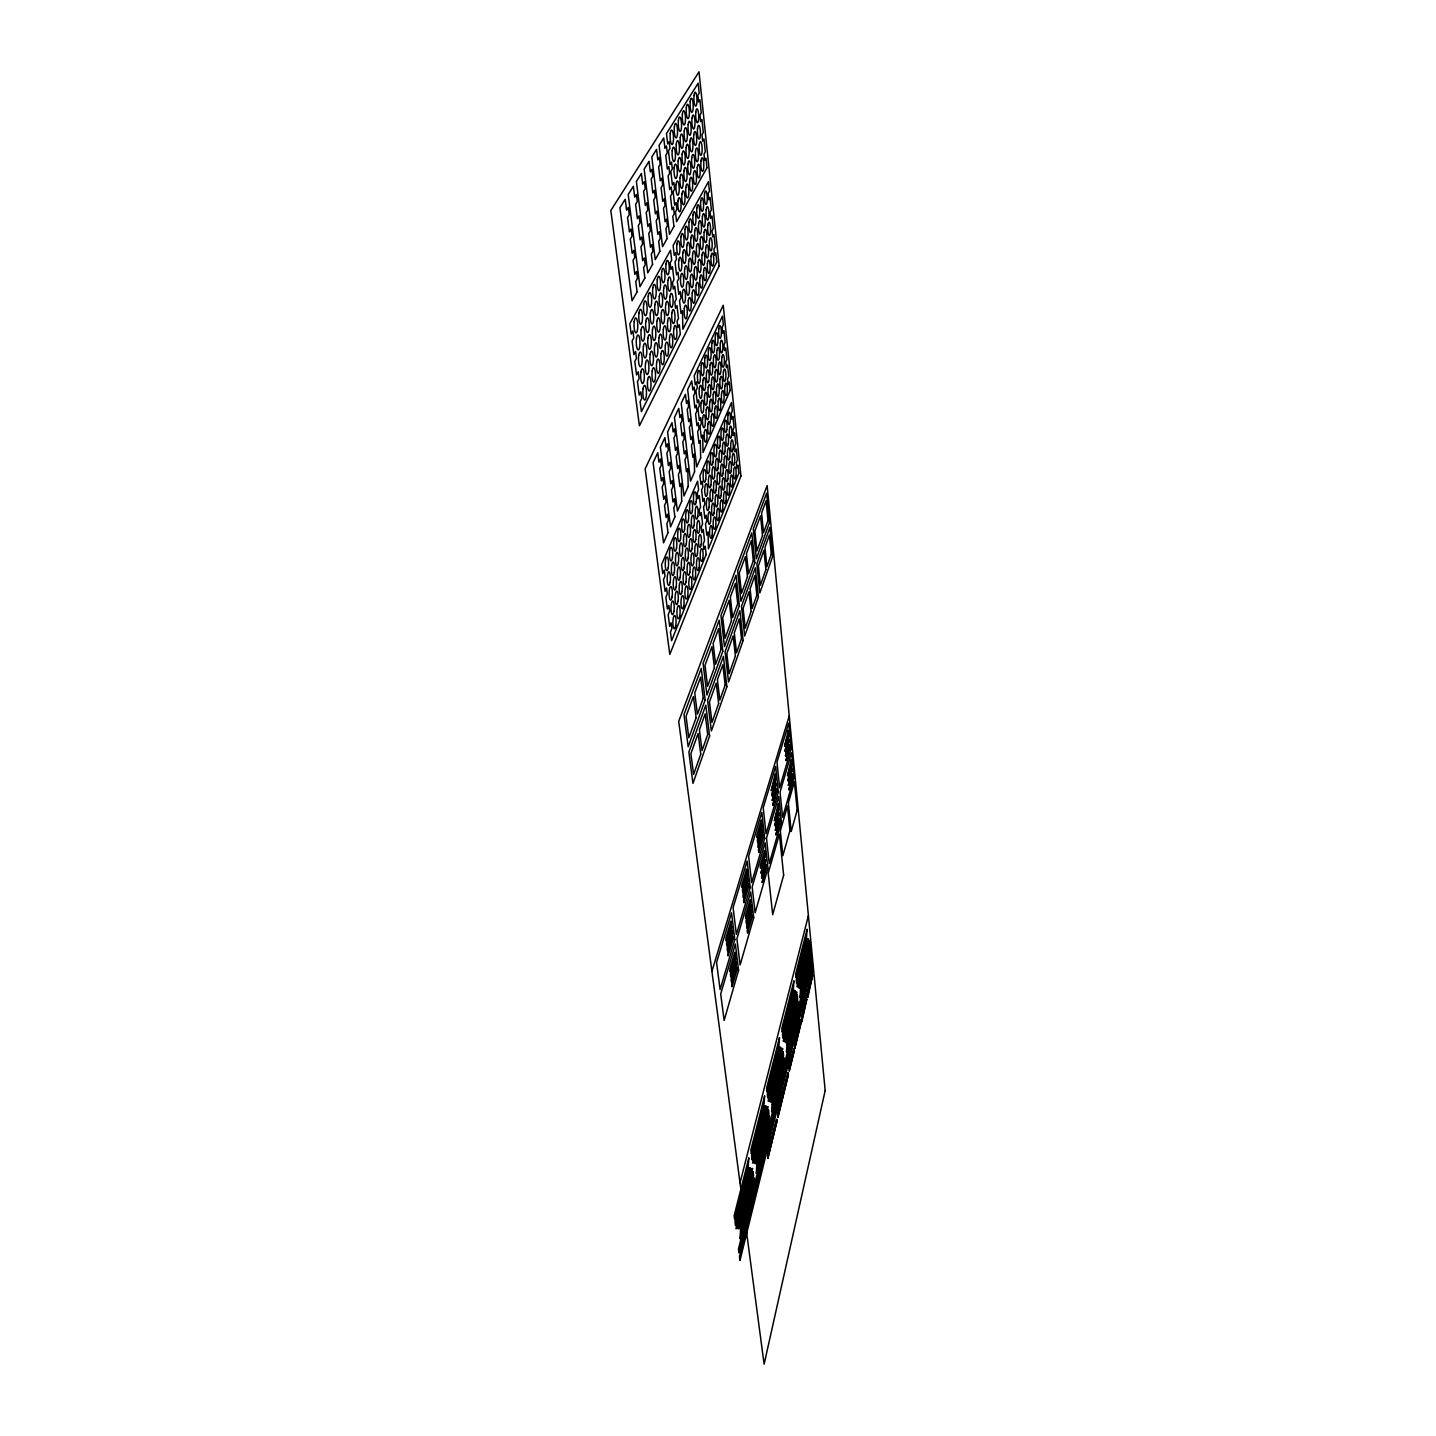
<?xml version="1.0" encoding="UTF-8"?>
<svg xmlns="http://www.w3.org/2000/svg" width="1436" height="1436" viewBox="0 0 1436 1436"><rect width="100%" height="100%" fill="white"/><g stroke="black" fill="none" stroke-linecap="round" stroke-linejoin="round"><path stroke-width="1.5" d="M740.025 1182.851L808.396 915.683M711.915 971.31L789.244 715.918M806.924 993.73L801.934 1016.634L806.924 993.73M808.055 994.035L807.84 997.446L812.704 975.062L808.055 994.035M812.758 969.982L807.894 992.33L812.758 969.982M775.512 1071.812L775.027 1079.208L769.499 1101.197L768.116 1101.125L775.512 1071.812M776.122 1069.712L775.655 1077.09L782.799 1048.621L781.507 1048.388L776.122 1069.712M779.479 1037.672L779.012 1044.995L767.039 1092.078L766.591 1088.255L779.479 1037.672M777.02 1120.906L767.865 1158.331L777.02 1120.906M777.953 1111.733L777.72 1115.395L788.22 1072.53L777.953 1111.733M786.946 1044.852L786.479 1052.032L798.272 1004.626L797.895 1000.946L786.946 1044.852M790.159 1013.726L789.692 1020.852L784.505 1041.477L783.212 1041.208L790.159 1013.726M790.733 1011.77L790.285 1018.878L796.998 992.168L795.777 991.737L790.733 1011.77M793.911 981.021L793.462 988.094L782.243 1032.269L781.83 1028.463L793.911 981.021M788.418 1074.343L777.917 1117.244L788.418 1074.343M789.315 1065.476L789.082 1069.03L794.144 1048.388L789.315 1065.476M794.341 1050.219L789.279 1070.861L794.341 1050.219M794.79 1043.182L794.557 1046.7L800.534 1019.757L794.79 1043.182M800.444 990.75L800.014 997.679L811.125 953.001L810.784 949.358L800.444 990.75M803.496 960.81L803.065 967.702L798.183 987.124L796.962 986.694L803.496 960.81M804.052 958.979L803.604 965.854L809.94 940.67L808.809 940.095L804.052 958.979M801.306 1021.732L794.754 1048.513L801.306 1021.732M807.05 929.397L806.619 936.236L796.065 977.826L795.67 974.075L807.05 929.397M802.114 1018.357L801.88 1021.822L806.888 998.864L802.114 1018.357M744.351 1195.362L743.83 1203.314L737.53 1228.336L735.932 1228.731L744.351 1195.362M745.069 1192.939L744.53 1200.873L752.661 1168.527L751.172 1168.689L745.069 1192.939M748.82 1158.062L748.3 1165.924L734.676 1219.541L734.155 1215.646L748.82 1158.062M756.79 1165.619L756.287 1173.338L769.678 1119.559L769.229 1115.808L756.79 1165.619M760.38 1131.765L759.877 1139.43L753.99 1162.873L752.5 1163.016L760.38 1131.765M761.044 1129.522L760.541 1137.168L768.17 1106.851L766.77 1106.797L761.044 1129.522M764.598 1096.099L764.096 1103.692L751.351 1153.898L750.866 1150.039L764.598 1096.099M767.883 1152.731L767.632 1156.483L776.822 1119.057L767.883 1152.731M772.101 1104.266L771.617 1111.715L784.2 1061.222L783.787 1057.506L772.101 1104.266M740.545 1230.706L740.007 1238.729L754.295 1181.343L753.81 1177.556L740.545 1230.706M825.179 1090.57L764.114 1364.2L678.707 721.393L767.147 485.565L825.179 1090.57M811.717 959.158L738.966 1252.874L738.445 1249.087L811.358 955.532L811.717 959.158M812.058 962.766L739.486 1256.662L740.007 1260.431L812.417 966.374L812.058 962.766M753.056 1171.597L738.678 1228.929L740.258 1228.552L753.541 1175.402L753.056 1171.597M768.529 1109.902L755.049 1163.609L756.521 1163.483L768.978 1113.672L768.529 1109.902M783.141 1051.655L770.486 1102.076L771.85 1102.148L783.553 1055.388L783.141 1051.655M797.303 995.148L785.438 1042.482L786.713 1042.733L797.68 998.846L797.303 995.148M810.227 943.632L799.044 988.219L800.229 988.65L810.568 947.293L810.227 943.632M750.095 1167.953L735.519 1225.608L734.981 1221.749L748.569 1168.114L750.095 1167.953M765.765 1105.917L752.123 1159.929L751.62 1156.088L764.365 1105.864L765.765 1105.917M780.556 1047.4L767.757 1098.055L767.309 1094.25L779.245 1047.131L780.556 1047.4M794.898 990.643L782.889 1038.174L782.476 1034.405L793.677 990.212L794.898 990.643M807.983 938.929L796.657 983.696L796.28 979.962L806.835 938.336L807.983 938.929M783.643 875.17L772.694 914.696L768.188 873.196L779.407 834.083L783.643 875.17M797.159 810.209L791.2 831.516L788.364 802.886L794.413 781.74L797.159 810.209M789.926 830.546L782.871 855.676L780.322 830.905L787.484 805.937L789.926 830.546M736.973 969.659L732.037 986.783L731.678 984.073L736.632 966.949L736.973 969.659M752.177 917.03L747.528 933.131L747.205 930.438L751.872 914.337L752.177 917.03M766.501 867.452L762.121 882.619L766.214 864.795L766.501 867.452M779.999 820.674L775.871 834.998L779.73 818.053L779.999 820.674M792.762 776.481L788.849 790.015L792.51 773.896L792.762 776.481M738.589 970.233L724.139 1020.457L720.692 993.999L735.376 944.044L738.589 970.233M753.703 917.766L740.114 964.974L736.901 938.821L750.705 891.882L753.703 917.766M767.919 868.331L755.121 912.811L752.159 886.963L765.137 842.77L767.919 868.331M781.346 821.697L769.265 863.682L766.501 838.139L778.761 796.459L781.346 821.697M794.018 777.63L782.602 817.299L780.053 792.098L791.631 752.715L794.018 777.63M736.04 962.048L731.068 979.155L731.409 981.883L736.363 964.777L736.04 962.048M751.297 909.491L746.63 925.574L746.953 928.284L751.62 912.183L751.297 909.491M765.693 860.002L761.583 877.827L765.693 860.002M779.245 813.332L775.368 830.259L779.245 813.332M792.062 769.229L788.4 785.348L792.062 769.229M735.16 954.94L730.17 972.01L729.811 969.264L734.819 952.194L735.16 954.94M750.49 902.472L745.805 918.519L745.481 915.791L750.184 899.762L750.49 902.472M764.921 853.074L760.506 868.188L760.218 865.495L764.634 850.381L764.921 853.074M778.545 806.476L774.381 820.746L778.276 803.837L778.545 806.476M791.415 762.462L787.466 775.943L791.164 759.859L791.415 762.462M735.429 957.13L730.439 974.218L730.78 976.947L735.77 959.876L735.429 957.13M750.741 904.626L746.056 920.691L746.379 923.402L751.046 907.337L750.741 904.626M765.155 855.21L761.044 873.016L765.155 855.21M778.761 808.594L774.866 825.52L778.761 808.594M791.613 764.544L787.933 780.663L791.613 764.544M733.168 938.947L728.142 955.963L727.783 953.181L732.827 936.164L733.168 938.947M748.659 886.676L743.92 902.652L743.597 899.905L748.335 883.93L748.659 886.676M763.234 837.457L758.764 852.517L758.459 849.807L762.929 834.765L763.234 837.457M776.966 791.074L772.765 805.273L776.696 788.4L776.966 791.074M789.944 747.259L785.959 760.685L789.692 744.62L789.944 747.259M734.819 939.647L720.1 989.548L716.564 962.479L731.534 912.865L734.819 939.647M750.202 887.52L736.363 934.423L733.096 907.678L747.151 861.079L750.202 887.52M764.67 838.48L751.656 882.619L748.623 856.215L761.852 812.363L764.67 838.48M778.33 792.205L766.034 833.849L763.234 807.786L775.691 766.447L778.33 792.205M791.218 748.515L779.622 787.843L777.002 762.121L788.777 723.098L791.218 748.515M732.216 931.156L727.154 948.137L727.496 950.937L732.557 933.956L732.216 931.156M747.761 878.976L743.004 894.933L743.327 897.697L748.084 881.722L747.761 878.976M762.408 829.864L757.921 844.889L758.226 847.617L762.695 832.593L762.408 829.864M776.194 783.571L772.263 800.444L776.194 783.571M789.226 739.863L785.492 755.91L789.226 739.863M731.319 923.887L726.221 940.849L725.88 938.031L730.96 921.086L731.319 923.887M746.935 871.796L742.161 887.735L741.82 884.953L746.612 869.031L746.935 871.796M761.636 822.774L757.131 837.78L756.826 835.034L761.331 820.046L761.636 822.774M775.476 776.589L771.24 790.733L775.207 773.878L775.476 776.589M788.561 732.97L784.559 746.325L788.31 730.314L788.561 732.97M731.588 926.13L726.508 943.093L726.867 945.911L731.929 928.93L731.588 926.13M747.187 874.003L742.412 889.943L742.753 892.725L747.51 876.768L747.187 874.003M761.87 824.964L757.382 839.97L757.687 842.717L762.157 827.692L761.87 824.964M775.709 778.743L771.742 795.598L775.709 778.743M788.759 735.088L785.025 751.136L788.759 735.088M709.599 736.022L692.96 783.374L688.867 752.051L705.794 705.166L709.599 736.022M726.903 686.713L711.358 730.996L707.589 700.194L723.403 656.378L726.903 686.713M743.13 640.51L728.555 682.01L725.09 651.729L739.899 610.677L743.13 640.51M758.37 597.107L744.692 636.094L741.479 606.315L755.372 567.794L758.37 597.107M772.712 556.288L759.823 592.96L756.862 563.702L769.929 527.461L772.712 556.288M700.75 754.205L693.606 774.453L690.895 753.595L698.129 733.473L700.75 754.205M707.715 734.46L702.042 750.579L699.422 729.865L705.166 713.871L707.715 734.46M718.646 703.478L711.969 722.416L709.474 701.899L716.223 683.087L718.646 703.478M725.162 685.008L719.849 700.086L717.426 679.731L722.811 664.76L725.162 685.008M735.394 656.001L729.147 673.735L726.831 653.56L733.168 635.951L735.394 656.001M741.497 638.679L736.524 652.824L734.299 632.809L739.343 618.772L741.497 638.679M751.118 611.449L745.23 628.106L743.112 608.272L749.036 591.758L751.118 611.449M756.844 595.186L752.159 608.469L750.113 588.796L754.833 575.621L756.844 595.186M765.891 569.571L760.362 585.242L758.387 565.748L763.97 550.221L765.891 569.571M771.276 554.26L766.878 566.771L764.975 547.421L769.427 535.036L771.276 554.26M705.148 699.96L688.185 746.756L683.967 714.643L701.253 668.35L705.148 699.96M722.811 651.262L706.943 694.988L703.084 663.432L719.221 620.208L722.811 651.262M739.343 605.651L724.498 646.613L720.944 615.613L736.04 575.154L739.343 605.651M754.869 562.858L740.922 601.307L737.637 570.846L751.818 532.9L754.869 562.858M769.463 522.614L756.359 558.766L753.326 528.861L766.627 493.176L769.463 522.614M696.119 717.731L688.831 737.763L686.049 716.367L693.426 696.496L696.119 717.731M703.227 698.237L697.429 714.141L694.755 692.924L700.624 677.128L703.227 698.237M714.392 667.632L707.571 686.336L705.004 665.317L711.897 646.756L714.392 667.632M721.034 649.395L715.613 664.276L713.136 643.436L718.628 628.663L721.034 649.395M731.462 620.747L725.09 638.266L722.721 617.624L729.183 600.248L731.462 620.747M737.691 603.676L732.611 617.624L730.332 597.143L735.465 583.303L737.691 603.676M747.474 576.805L741.497 593.23L739.307 572.964L745.356 556.683L747.474 576.805M753.326 560.776L748.551 573.861L746.451 553.757L751.261 540.78L753.326 560.776M762.516 535.538L756.898 550.975L754.869 531.051L760.559 515.757L762.516 535.538M768.009 520.46L763.521 532.774L761.583 513.011L766.106 500.805L768.009 520.46M740.94 476.016L669.804 654.421L645.141 468.836L723.223 305.276L740.94 476.016M706.171 554.493L671.581 640.707L670.45 632.109L671.886 628.537L671.15 622.793L669.697 626.365L668.171 614.788L669.625 611.233L668.871 605.436L667.399 608.972L665.855 597.286L667.327 593.75L666.573 587.88L665.083 591.399L663.522 579.57L665.012 576.069L664.24 570.128L662.75 573.61L661.565 564.653L697.573 481.168L698.596 489.802L697.268 492.889L697.95 498.633L699.26 495.528L700.588 506.926L699.278 510.049L699.96 515.721L701.253 512.598L702.581 523.871L701.289 527.012L701.953 532.648L703.245 529.489L704.555 540.654L703.263 543.813L703.909 549.378L705.202 546.201L706.171 554.493M738.822 473.144L708.415 548.911L708.074 531.966L706.817 535.09L705.507 523.96L706.799 520.855L706.153 515.255L704.861 518.36L703.55 507.105L704.843 504.018L704.196 498.382L702.904 501.451L701.576 490.089L702.868 487.019L702.222 481.311L700.912 484.363L699.906 475.747L731.462 402.601L732.324 410.893L731.157 413.622L731.732 419.132L732.899 416.404L734.047 427.372L732.881 430.118L733.455 435.575L734.604 432.81L735.735 443.67L734.604 446.434L735.16 451.837L736.309 449.073L737.422 459.825L736.291 462.607L736.847 467.956L737.978 465.156L738.822 473.144M668.009 532.648L663.558 542.844L653.111 462.571L657.76 452.753L658.962 462.177L660.488 458.928L661.296 465.156L659.77 468.423L661.368 480.863L662.876 477.578L663.665 483.735L662.158 487.037L663.737 499.333L665.227 496.012L666.017 502.115L664.527 505.436L666.089 517.588L667.56 514.25L668.332 520.281L666.86 523.619L668.009 532.648M674.884 516.924L670.522 526.886L660.38 447.224L664.922 437.639L666.089 446.991L667.578 443.814L668.35 450.006L666.878 453.184L668.422 465.515L669.894 462.32L670.666 468.441L669.194 471.654L670.72 483.86L672.192 480.611L672.945 486.678L671.492 489.927L672.999 501.972L674.453 498.723L675.189 504.7L673.753 507.985L674.884 516.924M681.687 501.344L677.433 511.072L667.596 431.985L672.012 422.651L673.161 431.913L674.615 428.825L675.351 434.964L673.915 438.07L675.423 450.312L676.859 447.188L677.595 453.273L676.159 456.415L677.648 468.513L679.066 465.354L679.802 471.367L678.384 474.526L679.856 486.499L681.274 483.322L681.687 501.344M688.185 486.499L684.021 495.976L674.453 417.481L678.779 408.363L679.892 417.571L681.31 414.537L682.028 420.64L680.628 423.674L682.082 435.826L683.482 432.774L684.218 438.806L682.8 441.875L684.254 453.884L685.654 450.796L686.354 456.774L684.972 459.861L686.408 471.744L687.79 468.639L688.185 486.499M694.575 471.852L690.519 481.132L681.22 403.211L685.439 394.29L686.516 403.426L687.898 400.482L688.598 406.532L687.234 409.493L688.652 421.556L690.016 418.576L690.716 424.553L689.352 427.551L690.752 439.488L692.116 436.472L692.816 442.396L691.452 445.411L692.852 457.222L694.198 454.189L694.575 471.852M700.678 457.887L696.711 466.951L687.664 389.587L691.775 380.881L692.834 389.946L694.18 387.056L694.88 393.069L693.534 395.977L694.916 407.95L696.245 405.024L696.927 410.965L695.598 413.909L696.963 425.738L698.291 422.794L698.973 428.682L697.645 431.644L698.991 443.365L700.319 440.385L700.678 457.887M730.188 390.341L703.012 452.519L702.671 435.09L701.36 438.034L700.014 426.348L701.324 423.423L700.66 417.553L699.35 420.461L697.986 408.65L699.314 405.76L698.65 399.818L697.304 402.726L695.939 390.771L697.286 387.899L696.604 381.904L695.257 384.776L694.216 375.729L722.452 316.117L723.349 324.841L722.146 327.444L722.757 333.242L723.959 330.639L725.162 342.181L723.959 344.802L724.552 350.546L725.754 347.925L726.957 359.341L725.754 361.98L726.347 367.67L727.549 365.013L728.716 376.322L727.531 378.996L728.124 384.633L729.308 381.94L730.188 390.341M719.149 265.983L639.415 425.756L610.821 210.536L699.027 71.8L719.149 265.983M680.359 334.229L641.407 411.611L640.097 401.703L641.73 398.472L640.869 391.849L639.217 395.062L637.458 381.689L639.128 378.512L638.248 371.798L636.579 374.976L634.802 361.441L636.471 358.3L635.574 351.515L633.904 354.638L632.091 340.96L633.797 337.837L632.881 330.962L631.194 334.067L629.83 323.674L670.504 250.223L671.671 260.113L670.181 262.842L670.953 269.429L672.443 266.701L673.969 279.769L672.497 282.515L673.269 289.031L674.723 286.267L676.248 299.191L674.794 301.973L675.548 308.417L677.002 305.617L678.492 318.397L677.056 321.215L677.81 327.57L679.246 324.751L680.359 334.229M716.779 261.837L682.872 329.239L682.459 310.661L681.023 313.443L679.551 300.698L680.987 297.952L680.233 291.544L678.797 294.29L677.307 281.42L678.743 278.692L678.007 272.23L676.553 274.94L675.028 261.908L676.5 259.216L675.746 252.682L674.274 255.357L673.125 245.484L708.433 181.708L709.42 191.15L708.127 193.519L708.774 199.783L710.066 197.414L711.376 209.871L710.084 212.277L710.73 218.469L712.023 216.064L713.297 228.396L712.023 230.819L712.669 236.958L713.943 234.517L715.218 246.723L713.943 249.182L714.59 255.267L715.846 252.79L716.779 261.837M637.099 291.831L632.055 300.788L619.921 207.681L625.216 199.263L626.617 210.194L628.358 207.394L629.273 214.628L627.55 217.446L629.399 231.86L631.122 229.024L632.037 236.168L630.314 239.022L632.145 253.257L633.85 250.385L634.748 257.439L633.061 260.347L634.856 274.402L636.543 271.476L637.44 278.458L635.753 281.384L637.099 291.831M644.872 278.028L639.953 286.769L628.196 194.524L633.348 186.321L634.712 197.145L636.399 194.416L637.297 201.596L635.61 204.325L637.404 218.613L639.074 215.849L639.971 222.921L638.302 225.703L640.079 239.812L641.73 237.012L642.592 243.994L640.959 246.83L642.7 260.76L644.333 257.906L645.213 264.834L643.579 267.688L644.872 278.028M652.572 264.368L647.762 272.894L636.381 181.492L641.407 173.505L642.718 184.239L644.369 181.582L645.231 188.69L643.597 191.347L645.338 205.492L646.954 202.799L647.815 209.818L646.2 212.528L647.905 226.511L649.521 223.765L650.364 230.693L648.767 233.458L650.454 247.261L652.052 244.479L652.895 251.336L651.298 254.118L652.572 264.368M659.896 251.372L655.211 259.683L644.172 169.107L649.054 161.317L650.328 171.943L651.944 169.358L652.788 176.395L651.19 178.997L652.859 193.016L654.457 190.396L655.283 197.342L653.703 199.981L655.372 213.838L656.952 211.164L657.76 218.039L656.198 220.713L657.85 234.409L659.411 231.699L660.219 238.502L658.675 241.212L659.896 251.372M667.094 238.591L662.534 246.687L651.818 156.937L656.575 149.344L657.814 159.881L659.375 157.368L660.201 164.332L658.639 166.863L660.273 180.756L661.834 178.19L662.642 185.082L661.098 187.649L662.714 201.381L664.24 198.778L665.048 205.581L663.504 208.202L665.101 221.772L666.627 219.134L667.417 225.865L665.909 228.521L667.094 238.591M673.951 226.403L669.499 234.319L659.088 145.359L663.737 137.946L664.94 148.393L666.466 145.933L667.273 152.826L665.748 155.303L667.327 169.071L668.853 166.576L669.625 173.397L668.117 175.91L669.697 189.516L671.186 186.985L671.958 193.734L670.468 196.283L672.03 209.728L673.502 207.161L674.274 213.838L672.802 216.423L673.951 226.403M706.979 167.779L676.589 221.736L675.441 211.792L676.912 209.225L676.141 202.566L674.687 205.115L673.143 191.706L674.615 189.175L673.861 182.462L672.371 184.975L670.827 171.405L672.317 168.927L671.545 162.124L670.038 164.601L668.476 150.87L669.984 148.429L669.194 141.536L667.686 143.977L666.484 133.584L698.165 83.18L699.206 93.143L697.842 95.332L698.542 101.956L699.888 99.748L701.253 112.905L699.924 115.131L700.606 121.701L701.935 119.457L703.299 132.471L701.971 134.733L702.653 141.213L703.981 138.933L705.309 151.803L703.999 154.119L704.663 160.527L705.991 158.211L706.979 167.779M670.253 133.548A7.288 1.669 88 0 0 672.03 144.587A7.288 1.669 88 0 0 673.161 133.763A7.288 1.669 88 0 0 670.253 133.548M674.364 126.978A7.252 1.633 88 0 0 676.105 137.964A7.252 1.633 88 0 0 677.218 127.23A7.252 1.633 88 0 0 674.364 126.978M678.402 120.498A7.198 1.615 88 0 0 680.108 131.43A7.198 1.615 88 0 0 681.22 120.786A7.198 1.615 88 0 0 678.402 120.498M682.387 114.108A7.162 1.598 88 0 0 684.075 124.986A7.162 1.598 88 0 0 685.169 114.413A7.162 1.598 88 0 0 682.387 114.108M686.318 107.808A7.108 1.562 88 0 0 687.988 118.632A7.108 1.562 88 0 0 689.065 108.149A7.108 1.562 88 0 0 686.318 107.808M690.195 101.597A7.072 1.544 88 0 0 691.829 112.367A7.072 1.544 88 0 0 692.888 101.974A7.072 1.544 88 0 0 690.195 101.597M694.019 95.476A7.018 1.526 88 0 0 695.634 106.192A7.018 1.526 88 0 0 696.675 95.871A7.018 1.526 88 0 0 694.019 95.476M672.21 150.726A7.234 1.651 88.1 0 0 673.951 161.64A7.234 1.651 88.1 0 0 675.082 150.852A7.234 1.651 88.1 0 0 672.21 150.726M676.284 144.067A7.198 1.633 88.1 0 0 677.989 154.926A7.198 1.633 88.1 0 0 679.102 144.21A7.198 1.633 88.1 0 0 676.284 144.067M680.287 137.497A7.144 1.598 88.1 0 0 681.974 148.303A7.144 1.598 88.1 0 0 683.069 137.677A7.144 1.598 88.1 0 0 680.287 137.497M684.254 131.017A7.108 1.58 88.1 0 0 685.905 141.769A7.108 1.58 88.1 0 0 687 131.232A7.108 1.58 88.1 0 0 684.254 131.017M688.149 124.627A7.054 1.562 88.1 0 0 689.783 135.343A7.054 1.562 88.1 0 0 690.86 124.878A7.054 1.562 88.1 0 0 688.149 124.627M691.99 118.326A7.018 1.544 88.1 0 0 693.606 128.989A7.018 1.544 88.1 0 0 694.665 118.614A7.018 1.544 88.1 0 0 691.99 118.326M695.796 112.116A6.983 1.508 88.1 0 0 697.375 122.724A6.983 1.508 88.1 0 0 698.417 112.439A6.983 1.508 88.1 0 0 695.796 112.116M674.13 167.743A7.18 1.633 88.2 0 0 675.871 178.531A7.18 1.633 88.2 0 0 676.984 167.761A7.18 1.633 88.2 0 0 674.13 167.743M678.169 160.994A7.144 1.615 88.2 0 0 679.874 171.728A7.144 1.615 88.2 0 0 680.987 161.047A7.144 1.615 88.2 0 0 678.169 160.994M682.154 154.334A7.09 1.598 88.2 0 0 683.841 165.014A7.09 1.598 88.2 0 0 684.918 154.424A7.09 1.598 88.2 0 0 682.154 154.334M686.085 147.764A7.054 1.562 88.2 0 0 687.736 158.409A7.054 1.562 88.2 0 0 688.813 147.89A7.054 1.562 88.2 0 0 686.085 147.764M689.944 141.284A7.018 1.544 88.2 0 0 691.578 151.893A7.018 1.544 88.2 0 0 692.637 141.446A7.018 1.544 88.2 0 0 689.944 141.284M693.767 134.912A6.965 1.526 88.2 0 0 695.365 145.449A6.965 1.526 88.2 0 0 696.406 135.11A6.965 1.526 88.2 0 0 693.767 134.912M697.537 128.612A6.929 1.508 88.2 0 0 699.099 139.112A6.929 1.508 88.2 0 0 700.14 128.845A6.929 1.508 88.2 0 0 697.537 128.612M676.051 184.598A7.144 1.633 88.3 0 0 677.774 195.26A7.144 1.633 88.3 0 0 678.869 184.526A7.144 1.633 88.3 0 0 676.051 184.598M680.054 177.741A7.09 1.598 88.3 0 0 681.741 188.367A7.09 1.598 88.3 0 0 682.836 177.723A7.09 1.598 88.3 0 0 680.054 177.741M684.003 171.01A7.054 1.58 88.3 0 0 685.672 181.582A7.054 1.58 88.3 0 0 686.749 171.01A7.054 1.58 88.3 0 0 684.003 171.01M687.898 164.35A7 1.562 88.3 0 0 689.531 174.887A7 1.562 88.3 0 0 690.608 164.404A7 1.562 88.3 0 0 687.898 164.35M691.739 157.798A6.965 1.544 88.3 0 0 693.337 168.281A6.965 1.544 88.3 0 0 694.396 157.87A6.965 1.544 88.3 0 0 691.739 157.798M695.527 151.336A6.929 1.508 88.3 0 0 697.106 161.765A6.929 1.508 88.3 0 0 698.147 151.444A6.929 1.508 88.3 0 0 695.527 151.336M699.26 144.946A6.875 1.49 88.3 0 0 700.822 155.339A6.875 1.49 88.3 0 0 701.845 145.09A6.875 1.49 88.3 0 0 699.26 144.946M677.989 200.843A7.09 1.615 88.5 0 0 679.533 211.828A7.09 1.615 88.5 0 0 680.808 201.578A7.09 1.615 88.5 0 0 677.989 200.843M681.974 193.932A7.054 1.598 88.4 0 0 683.482 204.845A7.054 1.598 88.4 0 0 684.739 194.686A7.054 1.598 88.4 0 0 681.974 193.932M685.834 187.524A7 1.58 88.4 0 0 687.485 197.988A7 1.58 88.4 0 0 688.562 187.452A7 1.58 88.4 0 0 685.834 187.524M689.693 180.792A6.965 1.544 88.4 0 0 691.326 191.203A6.965 1.544 88.4 0 0 692.385 180.756A6.965 1.544 88.4 0 0 689.693 180.792M693.498 174.151A6.911 1.526 88.4 0 0 695.096 184.526A6.911 1.526 88.4 0 0 696.155 174.151A6.911 1.526 88.4 0 0 693.498 174.151M697.268 167.599A6.875 1.508 88.4 0 0 698.829 177.92A6.875 1.508 88.4 0 0 699.87 167.635A6.875 1.508 88.4 0 0 697.268 167.599M700.965 161.137A6.839 1.49 88.4 0 0 702.509 171.422A6.839 1.49 88.4 0 0 703.532 161.209A6.839 1.49 88.4 0 0 700.965 161.137M634.209 321.628A7.521 1.885 88.9 0 0 636.022 332.955A7.521 1.885 88.9 0 0 637.476 321.718A7.521 1.885 88.9 0 0 634.209 321.628M636.435 338.788A7.467 1.867 89 0 0 638.248 349.971A7.467 1.867 89 0 0 639.684 338.77A7.467 1.867 89 0 0 636.435 338.788M638.715 355.32A7.413 1.867 89.2 0 0 640.312 366.826A7.413 1.867 89.2 0 0 641.946 356.11A7.413 1.867 89.2 0 0 638.715 355.32M640.905 372.121A7.377 1.849 89.3 0 0 642.484 383.52A7.377 1.849 89.3 0 0 644.1 372.821A7.377 1.849 89.3 0 0 640.905 372.121M643.077 388.761A7.324 1.831 89.4 0 0 644.638 400.034A7.324 1.831 89.4 0 0 646.254 389.371A7.324 1.831 89.4 0 0 643.077 388.761M638.966 312.994A7.467 1.867 88.9 0 0 640.761 324.249A7.467 1.867 88.9 0 0 642.197 313.12A7.467 1.867 88.9 0 0 638.966 312.994M641.156 330.047A7.413 1.849 89 0 0 642.933 341.194A7.413 1.849 89 0 0 644.351 330.083A7.413 1.849 89 0 0 641.156 330.047M643.4 346.489A7.359 1.831 89.1 0 0 644.961 357.941A7.359 1.831 89.1 0 0 646.577 347.35A7.359 1.831 89.1 0 0 643.4 346.489M645.554 363.218A7.324 1.813 89.3 0 0 647.097 374.545A7.324 1.813 89.3 0 0 648.695 363.972A7.324 1.813 89.3 0 0 645.554 363.218M647.672 379.786A7.27 1.795 89.4 0 0 649.216 391.005A7.27 1.795 89.4 0 0 650.795 380.432A7.27 1.795 89.4 0 0 647.672 379.786M643.651 304.486A7.413 1.831 88.9 0 0 645.41 315.687A7.413 1.831 88.9 0 0 646.828 304.665A7.413 1.831 88.9 0 0 643.651 304.486M645.805 321.449A7.359 1.813 89 0 0 647.546 332.542A7.359 1.813 89 0 0 648.946 321.538A7.359 1.813 89 0 0 645.805 321.449M647.941 338.25A7.324 1.795 89.1 0 0 649.664 349.217A7.324 1.795 89.1 0 0 651.064 338.25A7.324 1.795 89.1 0 0 647.941 338.25M650.113 354.459A7.27 1.777 89.2 0 0 651.639 365.731A7.27 1.777 89.2 0 0 653.218 355.248A7.27 1.777 89.2 0 0 650.113 354.459M652.213 370.937A7.216 1.777 89.3 0 0 653.703 382.102A7.216 1.777 89.3 0 0 655.283 371.619A7.216 1.777 89.3 0 0 652.213 370.937M648.264 296.103A7.359 1.795 88.8 0 0 650.005 307.25A7.359 1.795 88.8 0 0 651.388 296.319A7.359 1.795 88.8 0 0 648.264 296.103M650.382 312.994A7.306 1.795 88.9 0 0 652.088 324.015A7.306 1.795 88.9 0 0 653.488 313.12A7.306 1.795 88.9 0 0 650.382 312.994M652.482 329.706A7.27 1.777 89.1 0 0 654.17 340.619A7.27 1.777 89.1 0 0 655.552 329.741A7.27 1.777 89.1 0 0 652.482 329.706M654.619 345.825A7.216 1.759 89.2 0 0 656.108 357.043A7.216 1.759 89.2 0 0 657.652 346.65A7.216 1.759 89.2 0 0 654.619 345.825M656.665 362.213A7.18 1.741 89.3 0 0 658.137 373.324A7.18 1.741 89.3 0 0 659.68 362.949A7.18 1.741 89.3 0 0 656.665 362.213M652.806 287.846A7.306 1.777 88.8 0 0 654.511 298.957A7.306 1.777 88.8 0 0 655.893 288.115A7.306 1.777 88.8 0 0 652.806 287.846M654.888 304.647A7.27 1.759 88.9 0 0 656.575 315.633A7.27 1.759 88.9 0 0 657.939 304.827A7.27 1.759 88.9 0 0 654.888 304.647M656.952 321.287A7.216 1.741 89 0 0 658.603 332.147A7.216 1.741 89 0 0 659.968 321.359A7.216 1.741 89 0 0 656.952 321.287M658.98 337.747A7.162 1.723 89.2 0 0 660.632 348.499A7.162 1.723 89.2 0 0 661.978 337.747A7.162 1.723 89.2 0 0 658.98 337.747M661.063 353.633A7.126 1.723 89.3 0 0 662.517 364.69A7.126 1.723 89.3 0 0 664.042 354.405A7.126 1.723 89.3 0 0 661.063 353.633M657.293 279.733A7.27 1.741 88.8 0 0 658.962 290.772A7.27 1.741 88.8 0 0 660.309 280.038A7.27 1.741 88.8 0 0 657.293 279.733M659.321 296.426A7.216 1.723 88.9 0 0 660.973 307.358A7.216 1.723 88.9 0 0 662.337 296.66A7.216 1.723 88.9 0 0 659.321 296.426M661.35 312.976A7.162 1.723 89 0 0 662.983 323.8A7.162 1.723 89 0 0 664.33 313.102A7.162 1.723 89 0 0 661.35 312.976M663.342 329.365A7.126 1.705 89.1 0 0 664.976 340.063A7.126 1.705 89.1 0 0 666.304 329.4A7.126 1.705 89.1 0 0 663.342 329.365M665.389 345.161A7.072 1.687 89.2 0 0 666.807 356.164A7.072 1.687 89.2 0 0 668.314 345.986A7.072 1.687 89.2 0 0 665.389 345.161M661.691 271.727A7.216 1.723 88.8 0 0 663.342 282.712A7.216 1.723 88.8 0 0 664.671 272.068A7.216 1.723 88.8 0 0 661.691 271.727M663.701 288.349A7.162 1.705 88.9 0 0 665.317 299.226A7.162 1.705 88.9 0 0 666.663 288.6A7.162 1.705 88.9 0 0 663.701 288.349M665.676 304.809A7.126 1.687 89 0 0 667.291 315.579A7.126 1.687 89 0 0 668.62 304.971A7.126 1.687 89 0 0 665.676 304.809M667.65 321.108A7.072 1.669 89.1 0 0 669.248 331.77A7.072 1.669 89.1 0 0 670.558 321.197A7.072 1.669 89.1 0 0 667.65 321.108M669.589 337.263A7.036 1.669 89.2 0 0 671.168 347.799A7.036 1.669 89.2 0 0 672.479 337.263A7.036 1.669 89.2 0 0 669.589 337.263M666.035 263.847A7.162 1.687 88.7 0 0 667.65 274.779A7.162 1.687 88.7 0 0 668.979 264.224A7.162 1.687 88.7 0 0 666.035 263.847M668.009 280.379A7.126 1.669 88.9 0 0 669.607 291.203A7.126 1.669 88.9 0 0 670.917 280.684A7.126 1.669 88.9 0 0 668.009 280.379M669.948 296.749A7.072 1.669 89 0 0 671.527 307.466A7.072 1.669 89 0 0 672.838 296.965A7.072 1.669 89 0 0 669.948 296.749M671.886 312.976A7.036 1.651 89.1 0 0 673.448 323.585A7.036 1.651 89.1 0 0 674.74 313.102A7.036 1.651 89.1 0 0 671.886 312.976M673.789 329.041A6.983 1.633 89.2 0 0 675.351 339.542A6.983 1.633 89.2 0 0 676.643 329.077A6.983 1.633 89.2 0 0 673.789 329.041M676.894 244.12A7.054 1.615 88.7 0 0 678.438 254.926A7.054 1.615 88.7 0 0 679.713 244.623A7.054 1.615 88.7 0 0 676.894 244.12M678.779 260.437A7 1.615 88.8 0 0 680.305 271.135A7 1.615 88.8 0 0 681.579 260.849A7 1.615 88.8 0 0 678.779 260.437M680.646 276.609A6.965 1.598 88.9 0 0 682.154 287.2A6.965 1.598 88.9 0 0 683.41 276.915A6.965 1.598 88.9 0 0 680.646 276.609M682.477 292.621A6.911 1.58 89 0 0 683.985 303.104A6.911 1.58 89 0 0 685.241 292.854A6.911 1.58 89 0 0 682.477 292.621M684.308 308.489A6.875 1.58 89.1 0 0 685.798 318.864A6.875 1.58 89.1 0 0 687.036 308.632A6.875 1.58 89.1 0 0 684.308 308.489M681.023 236.635A7 1.598 88.7 0 0 682.531 247.405A7 1.598 88.7 0 0 683.787 237.173A7 1.598 88.7 0 0 681.023 236.635M682.872 252.88A6.965 1.58 88.8 0 0 684.362 263.524A6.965 1.58 88.8 0 0 685.618 253.328A6.965 1.58 88.8 0 0 682.872 252.88M684.703 268.963A6.911 1.58 88.9 0 0 686.175 279.499A6.911 1.58 88.9 0 0 687.431 269.322A6.911 1.58 88.9 0 0 684.703 268.963M686.516 284.902A6.875 1.562 89 0 0 687.988 295.331A6.875 1.562 89 0 0 689.226 285.172A6.875 1.562 89 0 0 686.516 284.902M688.311 300.68A6.821 1.544 89.1 0 0 689.765 311.02A6.821 1.544 89.1 0 0 690.985 300.878A6.821 1.544 89.1 0 0 688.311 300.68M685.08 229.275A6.965 1.58 88.7 0 0 686.57 239.974A6.965 1.58 88.7 0 0 687.808 229.832A6.965 1.58 88.7 0 0 685.08 229.275M686.893 245.43A6.911 1.562 88.8 0 0 688.365 256.021A6.911 1.562 88.8 0 0 689.603 245.897A6.911 1.562 88.8 0 0 686.893 245.43M688.688 261.424A6.875 1.544 88.9 0 0 690.16 271.925A6.875 1.544 88.9 0 0 691.38 261.819A6.875 1.544 88.9 0 0 688.688 261.424M690.465 277.292A6.821 1.544 89 0 0 691.919 287.667A6.821 1.544 89 0 0 693.139 277.597A6.821 1.544 89 0 0 690.465 277.292M692.242 292.998A6.785 1.526 89.1 0 0 693.678 303.283A6.785 1.526 89.1 0 0 694.88 293.231A6.785 1.526 89.1 0 0 692.242 292.998M689.083 222.006A6.911 1.544 88.7 0 0 690.536 232.668A6.911 1.544 88.7 0 0 691.775 222.598A6.911 1.544 88.7 0 0 689.083 222.006M690.86 238.071A6.875 1.544 88.8 0 0 692.314 248.625A6.875 1.544 88.8 0 0 693.534 238.591A6.875 1.544 88.8 0 0 690.86 238.071M692.637 253.992A6.821 1.526 88.9 0 0 694.073 264.439A6.821 1.526 88.9 0 0 695.275 254.423A6.821 1.526 88.9 0 0 692.637 253.992M694.378 269.771A6.785 1.508 89 0 0 695.814 280.128A6.785 1.508 89 0 0 697.016 270.13A6.785 1.508 89 0 0 694.378 269.771M696.119 285.423A6.749 1.508 89.1 0 0 697.537 295.654A6.749 1.508 89.1 0 0 698.722 285.674A6.749 1.508 89.1 0 0 696.119 285.423M693.032 214.844A6.875 1.526 88.6 0 0 694.468 225.452A6.875 1.526 88.6 0 0 695.688 215.472A6.875 1.526 88.6 0 0 693.032 214.844M694.773 230.837A6.821 1.508 88.7 0 0 696.209 241.338A6.821 1.508 88.7 0 0 697.411 231.375A6.821 1.508 88.7 0 0 694.773 230.837M696.514 246.669A6.785 1.508 88.8 0 0 697.932 257.08A6.785 1.508 88.8 0 0 699.135 247.136A6.785 1.508 88.8 0 0 696.514 246.669M698.237 262.375A6.749 1.49 88.9 0 0 699.637 272.678A6.749 1.49 88.9 0 0 700.822 262.752A6.749 1.49 88.9 0 0 698.237 262.375M699.942 277.938A6.695 1.49 89 0 0 701.324 288.133A6.695 1.49 89 0 0 702.509 278.243A6.695 1.49 89 0 0 699.942 277.938M696.909 207.789A6.821 1.508 88.6 0 0 698.327 218.344A6.821 1.508 88.6 0 0 699.529 208.453A6.821 1.508 88.6 0 0 696.909 207.789M698.632 223.693A6.785 1.49 88.7 0 0 700.032 234.14A6.785 1.49 88.7 0 0 701.235 224.267A6.785 1.49 88.7 0 0 698.632 223.693M700.337 239.453A6.749 1.49 88.8 0 0 701.737 249.81A6.749 1.49 88.8 0 0 702.922 239.956A6.749 1.49 88.8 0 0 700.337 239.453M702.042 255.087A6.695 1.472 88.9 0 0 703.407 265.337A6.695 1.472 88.9 0 0 704.591 255.5A6.695 1.472 88.9 0 0 702.042 255.087M703.712 270.56A6.659 1.454 89 0 0 705.076 280.72A6.659 1.454 89 0 0 706.243 270.901A6.659 1.454 89 0 0 703.712 270.56M700.75 200.825A6.785 1.49 88.6 0 0 702.132 211.325A6.785 1.49 88.6 0 0 703.335 201.525A6.785 1.49 88.6 0 0 700.75 200.825M702.437 216.656A6.749 1.472 88.7 0 0 703.82 227.05A6.749 1.472 88.7 0 0 705.004 217.267A6.749 1.472 88.7 0 0 702.437 216.656M704.125 232.345A6.695 1.454 88.8 0 0 705.489 242.648A6.695 1.454 88.8 0 0 706.656 232.865A6.695 1.454 88.8 0 0 704.125 232.345M705.776 247.889A6.659 1.454 88.9 0 0 707.14 258.085A6.659 1.454 88.9 0 0 708.307 248.338A6.659 1.454 88.9 0 0 705.776 247.889M707.427 263.291A6.624 1.436 89 0 0 708.774 273.396A6.624 1.436 89 0 0 709.94 263.668A6.624 1.436 89 0 0 707.427 263.291M704.538 193.95A6.749 1.454 88.6 0 0 705.902 204.415A6.749 1.454 88.6 0 0 707.068 194.686A6.749 1.454 88.6 0 0 704.538 193.95M706.189 209.71A6.695 1.454 88.7 0 0 707.553 220.067A6.695 1.454 88.7 0 0 708.72 210.356A6.695 1.454 88.7 0 0 706.189 209.71M707.84 225.308A6.659 1.436 88.8 0 0 709.187 235.576A6.659 1.436 88.8 0 0 710.353 225.883A6.659 1.436 88.8 0 0 707.84 225.308M709.474 240.781A6.624 1.436 88.9 0 0 710.82 250.941A6.624 1.436 88.9 0 0 711.969 241.266A6.624 1.436 88.9 0 0 709.474 240.781M711.107 256.129A6.588 1.418 89 0 0 712.418 266.181A6.588 1.418 89 0 0 713.566 256.523A6.588 1.418 89 0 0 711.107 256.129M697.663 373.306A6.624 1.49 89.6 0 0 698.901 383.538A6.624 1.49 89.6 0 0 700.247 373.934A6.624 1.49 89.6 0 0 697.663 373.306M701.306 365.57A6.588 1.472 89.6 0 0 702.527 375.765A6.588 1.472 89.6 0 0 703.855 366.234A6.588 1.472 89.6 0 0 701.306 365.57M704.896 357.941A6.552 1.454 89.5 0 0 706.099 368.083A6.552 1.454 89.5 0 0 707.409 358.641A6.552 1.454 89.5 0 0 704.896 357.941M708.451 350.402A6.498 1.436 89.5 0 0 709.635 360.508A6.498 1.436 89.5 0 0 710.928 351.138A6.498 1.436 89.5 0 0 708.451 350.402M711.951 342.971A6.462 1.418 89.5 0 0 713.118 353.041A6.462 1.418 89.5 0 0 714.392 343.743A6.462 1.418 89.5 0 0 711.951 342.971M715.361 336.024A6.426 1.382 89.5 0 0 716.654 345.663A6.426 1.382 89.5 0 0 717.785 336.024A6.426 1.382 89.5 0 0 715.361 336.024M718.79 328.772A6.39 1.364 89.4 0 0 720.046 338.393A6.39 1.364 89.4 0 0 721.159 328.826A6.39 1.364 89.4 0 0 718.79 328.772M699.35 388.259A6.588 1.472 89.7 0 0 700.571 398.4A6.588 1.472 89.7 0 0 701.917 388.815A6.588 1.472 89.7 0 0 699.35 388.259M702.976 380.468A6.552 1.454 89.7 0 0 704.178 390.556A6.552 1.454 89.7 0 0 705.507 381.043A6.552 1.454 89.7 0 0 702.976 380.468M706.548 372.768A6.516 1.436 89.6 0 0 707.733 382.82A6.516 1.436 89.6 0 0 709.043 373.396A6.516 1.436 89.6 0 0 706.548 372.768M710.066 365.175A6.462 1.418 89.6 0 0 711.233 375.191A6.462 1.418 89.6 0 0 712.525 365.821A6.462 1.418 89.6 0 0 710.066 365.175M713.548 357.672A6.426 1.4 89.6 0 0 714.697 367.652A6.426 1.4 89.6 0 0 715.972 358.354A6.426 1.4 89.6 0 0 713.548 357.672M716.977 350.276A6.39 1.382 89.6 0 0 718.108 360.203A6.39 1.382 89.6 0 0 719.382 350.994A6.39 1.382 89.6 0 0 716.977 350.276M720.369 342.971A6.354 1.364 89.5 0 0 721.482 352.861A6.354 1.364 89.5 0 0 722.739 343.725A6.354 1.364 89.5 0 0 720.369 342.971M701.037 403.085A6.552 1.472 89.8 0 0 702.258 413.137A6.552 1.472 89.8 0 0 703.586 403.57A6.552 1.472 89.8 0 0 701.037 403.085M704.627 395.223A6.516 1.454 89.8 0 0 705.83 405.239A6.516 1.454 89.8 0 0 707.14 395.744A6.516 1.454 89.8 0 0 704.627 395.223M708.181 387.469A6.462 1.436 89.7 0 0 709.348 397.431A6.462 1.436 89.7 0 0 710.64 388.007A6.462 1.436 89.7 0 0 708.181 387.469M711.664 379.804A6.426 1.4 89.7 0 0 712.83 389.73A6.426 1.4 89.7 0 0 714.105 380.378A6.426 1.4 89.7 0 0 711.664 379.804M715.128 372.247A6.39 1.382 89.7 0 0 716.259 382.138A6.39 1.382 89.7 0 0 717.533 372.857A6.39 1.382 89.7 0 0 715.128 372.247M718.538 364.78A6.354 1.364 89.7 0 0 719.651 374.634A6.354 1.364 89.7 0 0 720.908 365.426A6.354 1.364 89.7 0 0 718.538 364.78M721.895 357.42A6.318 1.346 89.6 0 0 723.008 367.221A6.318 1.346 89.6 0 0 724.247 358.102A6.318 1.346 89.6 0 0 721.895 357.42M702.707 417.786A6.516 1.454 89.9 0 0 703.909 427.748A6.516 1.454 89.9 0 0 705.22 418.181A6.516 1.454 89.9 0 0 702.707 417.786M706.261 409.852A6.48 1.436 89.9 0 0 707.445 419.779A6.48 1.436 89.9 0 0 708.756 410.283A6.48 1.436 89.9 0 0 706.261 409.852M709.779 402.044A6.426 1.418 89.8 0 0 710.946 411.917A6.426 1.418 89.8 0 0 712.238 402.511A6.426 1.418 89.8 0 0 709.779 402.044M713.261 394.308A6.39 1.4 89.8 0 0 714.41 404.144A6.39 1.4 89.8 0 0 715.684 394.828A6.39 1.4 89.8 0 0 713.261 394.308M716.69 386.697A6.354 1.382 89.8 0 0 717.82 396.498A6.354 1.382 89.8 0 0 719.077 387.235A6.354 1.382 89.8 0 0 716.69 386.697M720.064 379.176A6.318 1.364 89.7 0 0 721.177 388.923A6.318 1.364 89.7 0 0 722.434 379.75A6.318 1.364 89.7 0 0 720.064 379.176M723.421 371.744A6.282 1.346 89.7 0 0 724.498 381.455A6.282 1.346 89.7 0 0 725.736 372.355A6.282 1.346 89.7 0 0 723.421 371.744M704.358 432.344A6.48 1.454 90 0 0 705.543 442.216A6.48 1.454 90 0 0 706.853 432.667A6.48 1.454 90 0 0 704.358 432.344M707.894 424.356A6.444 1.418 90 0 0 709.061 434.193A6.444 1.418 90 0 0 710.353 424.715A6.444 1.418 90 0 0 707.894 424.356M711.394 416.476A6.408 1.4 89.9 0 0 712.543 426.277A6.408 1.4 89.9 0 0 713.818 416.871A6.408 1.4 89.9 0 0 711.394 416.476M714.841 408.704A6.354 1.382 89.9 0 0 715.972 418.45A6.354 1.382 89.9 0 0 717.228 409.134A6.354 1.382 89.9 0 0 714.841 408.704M718.233 401.021A6.318 1.364 89.9 0 0 719.364 410.732A6.318 1.364 89.9 0 0 720.603 401.488A6.318 1.364 89.9 0 0 718.233 401.021M721.59 393.428A6.282 1.346 89.8 0 0 722.703 403.103A6.282 1.346 89.8 0 0 723.941 393.931A6.282 1.346 89.8 0 0 721.59 393.428M724.911 385.943A6.247 1.328 89.8 0 0 726.006 395.582A6.247 1.328 89.8 0 0 727.226 386.481A6.247 1.328 89.8 0 0 724.911 385.943M668.261 567.597A6.875 1.669 -89.3 0 0 667.058 557.024A6.875 1.669 -89.3 0 0 665.389 567.023A6.875 1.669 -89.3 0 0 668.261 567.597M670.163 582.298A6.839 1.651 -89.2 0 0 668.979 571.815A6.839 1.651 -89.2 0 0 667.327 581.813A6.839 1.651 -89.2 0 0 670.163 582.298M672.066 596.873A6.803 1.633 -89.1 0 0 670.881 586.498A6.803 1.633 -89.1 0 0 669.23 596.478A6.803 1.633 -89.1 0 0 672.066 596.873M673.933 611.323A6.767 1.615 -89 0 0 672.766 601.02A6.767 1.615 -89 0 0 671.133 611A6.767 1.615 -89 0 0 673.933 611.323M675.782 625.629A6.731 1.615 -88.9 0 0 674.633 615.416A6.731 1.615 -88.9 0 0 673.017 625.378A6.731 1.615 -88.9 0 0 675.782 625.629M672.425 557.814A6.821 1.633 -89.4 0 0 671.24 547.295A6.821 1.633 -89.4 0 0 669.589 557.204A6.821 1.633 -89.4 0 0 672.425 557.814M674.292 572.461A6.785 1.633 -89.3 0 0 673.125 562.032A6.785 1.633 -89.3 0 0 671.492 571.941A6.785 1.633 -89.3 0 0 674.292 572.461M676.159 586.983A6.749 1.615 -89.2 0 0 674.992 576.644A6.749 1.615 -89.2 0 0 673.376 586.534A6.749 1.615 -89.2 0 0 676.159 586.983M677.989 601.361A6.713 1.598 -89.1 0 0 676.841 591.111A6.713 1.598 -89.1 0 0 675.225 601.002A6.713 1.598 -89.1 0 0 677.989 601.361M679.82 615.613A6.677 1.58 -89 0 0 678.672 605.453A6.677 1.58 -89 0 0 677.074 615.326A6.677 1.58 -89 0 0 679.82 615.613M676.518 548.193A6.767 1.615 -89.4 0 0 675.351 537.71A6.767 1.615 -89.4 0 0 673.735 547.529A6.767 1.615 -89.4 0 0 676.518 548.193M678.366 562.786A6.731 1.598 -89.3 0 0 677.2 552.393A6.731 1.598 -89.3 0 0 675.602 562.194A6.731 1.598 -89.3 0 0 678.366 562.786M680.179 577.236A6.695 1.58 -89.2 0 0 679.048 566.933A6.695 1.58 -89.2 0 0 677.451 576.734A6.695 1.58 -89.2 0 0 680.179 577.236M681.992 591.56A6.677 1.58 -89.1 0 0 680.861 581.365A6.677 1.58 -89.1 0 0 679.282 591.147A6.677 1.58 -89.1 0 0 681.992 591.56M683.787 605.759A6.641 1.562 -89 0 0 682.674 595.635A6.641 1.562 -89 0 0 681.095 605.418A6.641 1.562 -89 0 0 683.787 605.759M680.556 538.697A6.731 1.598 -89.5 0 0 679.408 528.269A6.731 1.598 -89.5 0 0 677.81 537.997A6.731 1.598 -89.5 0 0 680.556 538.697M682.369 553.219A6.695 1.58 -89.4 0 0 681.238 542.88A6.695 1.58 -89.4 0 0 679.641 552.609A6.695 1.58 -89.4 0 0 682.369 553.219M684.164 567.633A6.659 1.562 -89.3 0 0 683.033 557.365A6.659 1.562 -89.3 0 0 681.454 567.076A6.659 1.562 -89.3 0 0 684.164 567.633M685.941 581.885A6.624 1.544 -89.2 0 0 684.828 571.725A6.624 1.544 -89.2 0 0 683.267 581.418A6.624 1.544 -89.2 0 0 685.941 581.885M687.7 596.03A6.588 1.544 -89.1 0 0 686.605 585.96A6.588 1.544 -89.1 0 0 685.044 595.635A6.588 1.544 -89.1 0 0 687.7 596.03M684.541 529.345A6.677 1.562 -89.5 0 0 683.41 518.952A6.677 1.562 -89.5 0 0 681.831 528.592A6.677 1.562 -89.5 0 0 684.541 529.345M686.318 543.813A6.659 1.562 -89.4 0 0 685.205 533.51A6.659 1.562 -89.4 0 0 683.626 543.131A6.659 1.562 -89.4 0 0 686.318 543.813M688.077 558.155A6.624 1.544 -89.3 0 0 686.982 547.942A6.624 1.544 -89.3 0 0 685.421 557.563A6.624 1.544 -89.3 0 0 688.077 558.155M689.836 572.354A6.588 1.526 -89.2 0 0 688.741 562.248A6.588 1.526 -89.2 0 0 687.198 571.851A6.588 1.526 -89.2 0 0 689.836 572.354M691.56 586.444A6.552 1.508 -89.1 0 0 690.483 576.41A6.552 1.508 -89.1 0 0 688.939 586.014A6.552 1.508 -89.1 0 0 691.56 586.444M688.454 520.101A6.641 1.544 -89.6 0 0 687.359 509.78A6.641 1.544 -89.6 0 0 685.798 519.311A6.641 1.544 -89.6 0 0 688.454 520.101M690.213 534.515A6.606 1.526 -89.5 0 0 689.118 524.266A6.606 1.526 -89.5 0 0 687.575 533.797A6.606 1.526 -89.5 0 0 690.213 534.515M691.955 548.803A6.57 1.526 -89.4 0 0 690.86 538.644A6.57 1.526 -89.4 0 0 689.316 548.175A6.57 1.526 -89.4 0 0 691.955 548.803M693.66 562.948A6.534 1.508 -89.3 0 0 692.601 552.878A6.534 1.508 -89.3 0 0 691.057 562.391A6.534 1.508 -89.3 0 0 693.66 562.948M695.365 576.985A6.498 1.49 -89.2 0 0 694.306 567.005A6.498 1.49 -89.2 0 0 692.798 576.5A6.498 1.49 -89.2 0 0 695.365 576.985M692.385 510.606A6.606 1.526 -89.6 0 0 691.147 500.697A6.606 1.526 -89.6 0 0 689.747 510.588A6.606 1.526 -89.6 0 0 692.385 510.606M694.055 525.361A6.57 1.508 -89.5 0 0 692.978 515.165A6.57 1.508 -89.5 0 0 691.452 524.607A6.57 1.508 -89.5 0 0 694.055 525.361M695.76 539.595A6.534 1.49 -89.4 0 0 694.701 529.471A6.534 1.49 -89.4 0 0 693.175 538.913A6.534 1.49 -89.4 0 0 695.76 539.595M697.447 553.686A6.498 1.49 -89.3 0 0 696.388 543.652A6.498 1.49 -89.3 0 0 694.88 553.075A6.498 1.49 -89.3 0 0 697.447 553.686M699.135 567.651A6.462 1.472 -89.2 0 0 698.075 557.707A6.462 1.472 -89.2 0 0 696.586 567.13A6.462 1.472 -89.2 0 0 699.135 567.651M696.209 501.649A6.552 1.508 -89.7 0 0 694.97 491.776A6.552 1.508 -89.7 0 0 693.606 501.577A6.552 1.508 -89.7 0 0 696.209 501.649M697.842 516.332A6.516 1.49 -89.6 0 0 696.783 506.172A6.516 1.49 -89.6 0 0 695.275 515.524A6.516 1.49 -89.6 0 0 697.842 516.332M699.511 530.494A6.48 1.472 -89.5 0 0 698.47 520.424A6.48 1.472 -89.5 0 0 696.981 529.776A6.48 1.472 -89.5 0 0 699.511 530.494M701.181 544.531A6.462 1.472 -89.4 0 0 700.14 534.551A6.462 1.472 -89.4 0 0 698.65 543.885A6.462 1.472 -89.4 0 0 701.181 544.531M702.832 558.46A6.426 1.454 -89.3 0 0 701.809 548.552A6.426 1.454 -89.3 0 0 700.319 557.886A6.426 1.454 -89.3 0 0 702.832 558.46M705.776 479.175A6.444 1.454 -89.8 0 0 704.591 469.41A6.444 1.454 -89.8 0 0 703.263 478.996A6.444 1.454 -89.8 0 0 705.776 479.175M707.392 493.32A6.426 1.436 -89.7 0 0 706.225 483.627A6.426 1.436 -89.7 0 0 704.914 493.212A6.426 1.436 -89.7 0 0 707.392 493.32M709.007 507.339A6.39 1.418 -89.6 0 0 707.84 497.736A6.39 1.418 -89.6 0 0 706.53 507.303A6.39 1.418 -89.6 0 0 709.007 507.339M710.533 521.609A6.354 1.418 -89.5 0 0 709.546 511.737A6.354 1.418 -89.5 0 0 708.092 520.873A6.354 1.418 -89.5 0 0 710.533 521.609M712.112 535.395A6.318 1.4 -89.4 0 0 711.125 525.594A6.318 1.4 -89.4 0 0 709.689 534.713A6.318 1.4 -89.4 0 0 712.112 535.395M709.402 470.631A6.408 1.418 -89.8 0 0 708.235 460.902A6.408 1.418 -89.8 0 0 706.943 470.416A6.408 1.418 -89.8 0 0 709.402 470.631M711 484.722A6.372 1.418 -89.7 0 0 709.851 475.083A6.372 1.418 -89.7 0 0 708.54 484.56A6.372 1.418 -89.7 0 0 711 484.722M712.579 498.687A6.336 1.4 -89.6 0 0 711.43 489.12A6.336 1.4 -89.6 0 0 710.156 498.597A6.336 1.4 -89.6 0 0 712.579 498.687M714.087 512.903A6.318 1.4 -89.5 0 0 713.118 503.067A6.318 1.4 -89.5 0 0 711.682 512.114A6.318 1.4 -89.5 0 0 714.087 512.903M715.649 526.635A6.282 1.382 -89.4 0 0 714.679 516.87A6.282 1.382 -89.4 0 0 713.261 525.917A6.282 1.382 -89.4 0 0 715.649 526.635M712.992 462.212A6.372 1.4 -89.8 0 0 711.843 452.519A6.372 1.4 -89.8 0 0 710.551 461.943A6.372 1.4 -89.8 0 0 712.992 462.212M714.554 476.231A6.336 1.4 -89.8 0 0 713.423 466.628A6.336 1.4 -89.8 0 0 712.148 476.034A6.336 1.4 -89.8 0 0 714.554 476.231M716.115 490.143A6.3 1.382 -89.7 0 0 714.984 480.611A6.3 1.382 -89.7 0 0 713.71 490.017A6.3 1.382 -89.7 0 0 716.115 490.143M717.659 503.928A6.282 1.382 -89.6 0 0 716.546 494.487A6.282 1.382 -89.6 0 0 715.272 503.874A6.282 1.382 -89.6 0 0 717.659 503.928M719.131 517.965A6.247 1.364 -89.5 0 0 718.179 508.254A6.247 1.364 -89.5 0 0 716.779 517.211A6.247 1.364 -89.5 0 0 719.131 517.965M716.528 453.884A6.336 1.382 -89.9 0 0 715.397 444.245A6.336 1.382 -89.9 0 0 714.123 453.596A6.336 1.382 -89.9 0 0 716.528 453.884M718.072 467.867A6.3 1.382 -89.8 0 0 716.959 458.299A6.3 1.382 -89.8 0 0 715.684 467.633A6.3 1.382 -89.8 0 0 718.072 467.867M719.598 481.706A6.265 1.364 -89.7 0 0 718.503 472.229A6.265 1.364 -89.7 0 0 717.228 481.545A6.265 1.364 -89.7 0 0 719.598 481.706M721.123 495.438A6.229 1.364 -89.6 0 0 720.028 486.05A6.229 1.364 -89.6 0 0 718.772 495.348A6.229 1.364 -89.6 0 0 721.123 495.438M722.613 509.062A6.211 1.346 -89.5 0 0 721.536 499.746A6.211 1.346 -89.5 0 0 720.298 509.026A6.211 1.346 -89.5 0 0 722.613 509.062M720.01 445.681A6.3 1.364 -89.9 0 0 718.915 436.077A6.3 1.364 -89.9 0 0 717.659 445.339A6.3 1.364 -89.9 0 0 720.01 445.681M721.536 459.592A6.265 1.364 -89.8 0 0 720.441 450.078A6.265 1.364 -89.8 0 0 719.185 459.323A6.265 1.364 -89.8 0 0 721.536 459.592M723.044 473.395A6.229 1.346 -89.7 0 0 721.949 463.954A6.229 1.346 -89.7 0 0 720.71 473.198A6.229 1.346 -89.7 0 0 723.044 473.395M724.534 487.073A6.193 1.328 -89.7 0 0 723.457 477.703A6.193 1.328 -89.7 0 0 722.218 486.948A6.193 1.328 -89.7 0 0 724.534 487.073M726.006 500.625A6.175 1.328 -89.6 0 0 724.947 491.345A6.175 1.328 -89.6 0 0 723.708 500.572A6.175 1.328 -89.6 0 0 726.006 500.625M723.457 437.585A6.265 1.346 -89.9 0 0 722.38 428.018A6.265 1.346 -89.9 0 0 721.123 437.208A6.265 1.346 -89.9 0 0 723.457 437.585M724.965 451.442A6.229 1.346 -89.9 0 0 723.87 441.965A6.229 1.346 -89.9 0 0 722.631 451.137A6.229 1.346 -89.9 0 0 724.965 451.442M726.436 465.192A6.193 1.328 -89.8 0 0 725.36 455.786A6.193 1.328 -89.8 0 0 724.139 464.941A6.193 1.328 -89.8 0 0 726.436 465.192M727.908 478.816A6.157 1.31 -89.7 0 0 726.849 469.482A6.157 1.31 -89.7 0 0 725.629 478.637A6.157 1.31 -89.7 0 0 727.908 478.816M729.362 492.315A6.139 1.31 -89.6 0 0 728.303 483.07A6.139 1.31 -89.6 0 0 727.101 492.207A6.139 1.31 -89.6 0 0 729.362 492.315M726.867 429.597A6.229 1.328 -90 0 0 725.79 420.066A6.229 1.328 -90 0 0 724.552 429.184A6.229 1.328 -90 0 0 726.867 429.597M728.339 443.401A6.193 1.328 -89.9 0 0 727.262 433.959A6.193 1.328 -89.9 0 0 726.042 443.06A6.193 1.328 -89.9 0 0 728.339 443.401M729.793 457.079A6.157 1.31 -89.8 0 0 728.734 447.709A6.157 1.31 -89.8 0 0 727.514 456.81A6.157 1.31 -89.8 0 0 729.793 457.079M731.229 470.649A6.121 1.31 -89.7 0 0 730.188 461.369A6.121 1.31 -89.7 0 0 728.985 470.452A6.121 1.31 -89.7 0 0 731.229 470.649M732.665 484.111A6.085 1.292 -89.6 0 0 731.624 474.903A6.085 1.292 -89.6 0 0 730.439 483.968A6.085 1.292 -89.6 0 0 732.665 484.111M727.998 415.112A6.193 1.31 90 0 0 729.057 424.589A6.193 1.31 90 0 0 730.278 415.507A6.193 1.31 90 0 0 727.998 415.112M731.66 435.467A6.157 1.31 -89.9 0 0 730.619 426.043A6.157 1.31 -89.9 0 0 729.416 435.072A6.157 1.31 -89.9 0 0 731.66 435.467M733.096 449.091A6.121 1.292 -89.8 0 0 732.055 439.757A6.121 1.292 -89.8 0 0 730.852 448.768A6.121 1.292 -89.8 0 0 733.096 449.091M734.514 462.607A6.085 1.292 -89.8 0 0 733.491 453.345A6.085 1.292 -89.8 0 0 732.306 462.356A6.085 1.292 -89.8 0 0 734.514 462.607M735.932 475.998A6.049 1.274 -89.7 0 0 734.909 466.826A6.049 1.274 -89.7 0 0 733.724 475.819A6.049 1.274 -89.7 0 0 735.932 475.998"/></g></svg>
